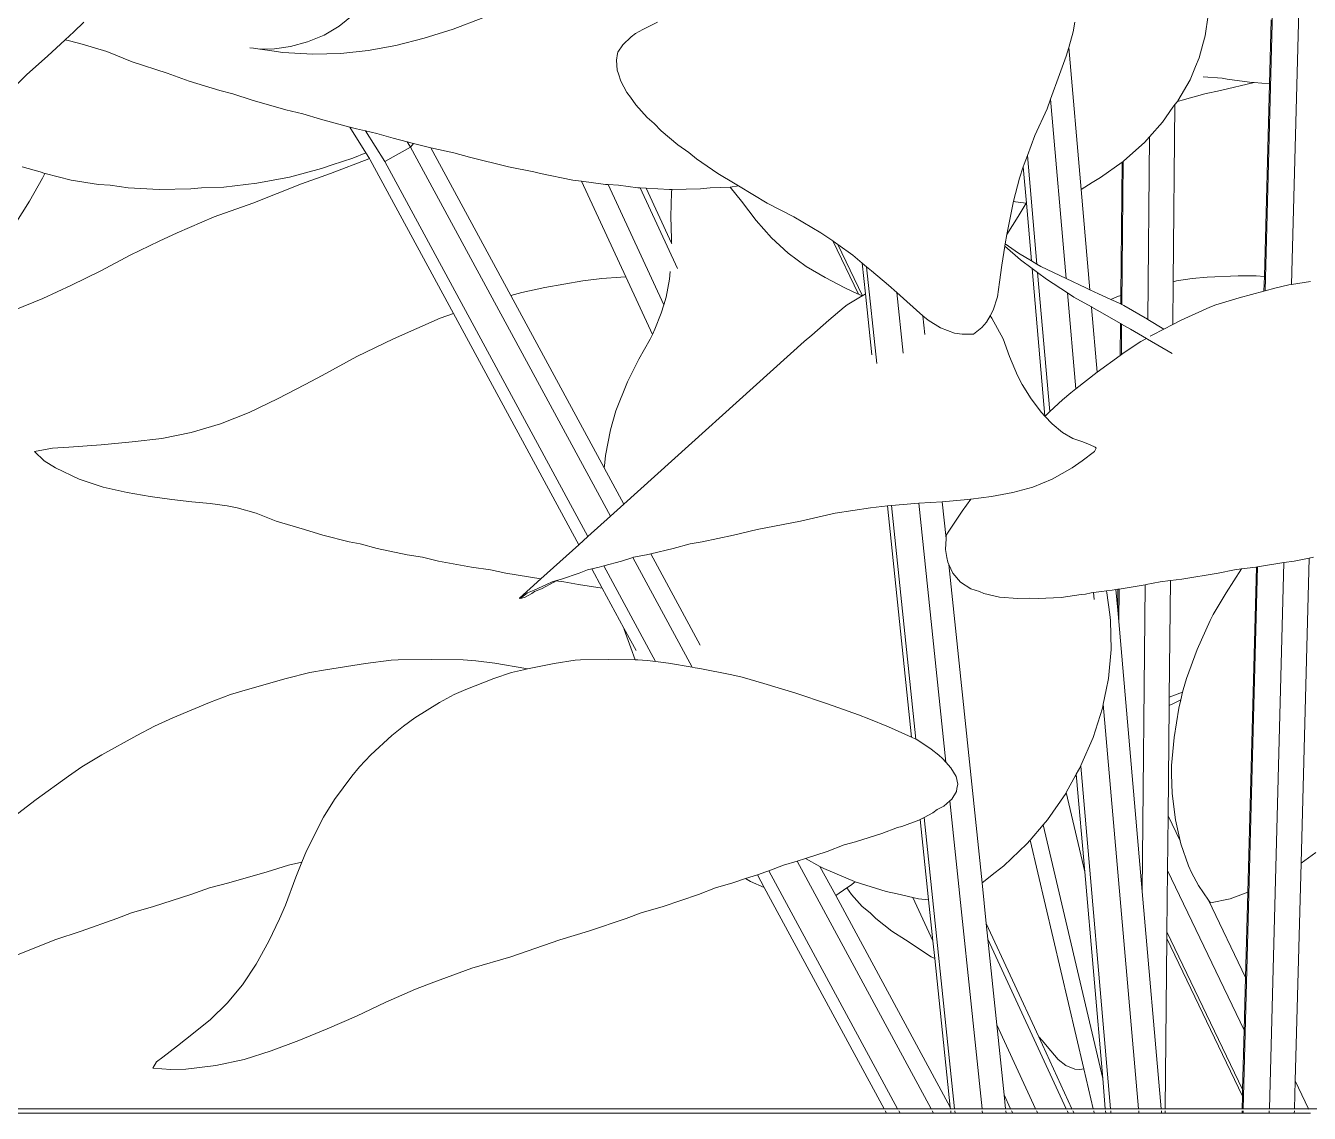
# Model space of a CAD drawing. Header units: metres. Extents: x 12.2 to 77.2, y 18.8 to 35.5.
# Drawn here: x 58.0018 to 58.2413, y 20.7565 to 20.9594 of the extents above; entities that cross this region are included whole.
import ezdxf

# ---------------------------------------------------------------- set-up
doc = ezdxf.new("R2010")
doc.units = ezdxf.units.M
doc.layers.add('0inne_gulv', color=7, linetype='Continuous', lineweight=13)

# ---------------------------------------------------------------- blocks, each defined once
blk = doc.blocks.new('One bedroom house ls')
for p, q in [((4.75816, -3.06942), (4.75993, -3.00323)), ((4.76307, -3.06824), (4.76482, -3.00288)), ((4.58797, -3.01798), (4.58539, -3.02009)), ((4.74752, -3.01801), (4.74701, -3.02189)), ((4.53774, -3.01935), (4.53586, -3.02114)), ((4.58255, -3.02177), (4.58539, -3.02009)), ((4.60122, -3.02232), (4.60666, -3.02061)), ((4.61219, -3.01855), (4.60666, -3.02061)), ((4.64205, -3.02072), (4.6407, -3.02144)), ((4.64205, -3.02072), (4.6448, -3.01936)), ((4.72268, -3.01935), (4.72233, -3.02114)), ((4.75899, -3.03082), (4.75931, -3.01889)), ((4.53094, -3.02566), (4.53422, -3.02265)), ((4.53422, -3.02265), (4.53586, -3.02114)), ((4.53422, -3.02265), (4.53504, -3.02282)), ((4.53504, -3.02282), (4.5374, -3.02342)), ((4.57947, -3.02302), (4.57627, -3.02385)), ((4.57947, -3.02302), (4.58255, -3.02177)), ((4.59592, -3.02366), (4.60122, -3.02232)), ((4.63833, -3.02358), (4.63987, -3.02209)), ((4.63987, -3.02209), (4.6407, -3.02144)), ((4.72151, -3.02403), (4.72233, -3.02114)), ((4.74701, -3.02189), (4.74656, -3.02341)), ((4.5374, -3.02342), (4.54199, -3.02482)), ((4.54199, -3.02482), (4.54673, -3.02674)), ((4.56869, -3.02411), (4.56936, -3.0242)), ((4.57054, -3.02435), (4.56936, -3.0242)), ((4.57054, -3.02435), (4.57328, -3.02429)), ((4.57054, -3.02435), (4.57202, -3.02457)), ((4.57486, -3.02496), (4.57202, -3.02457)), ((4.57627, -3.02385), (4.57328, -3.02429)), ((4.57486, -3.02496), (4.58043, -3.0253)), ((4.5857, -3.02518), (4.58043, -3.0253)), ((4.59076, -3.02462), (4.5857, -3.02518)), ((4.59592, -3.02366), (4.59076, -3.02462)), ((4.6371, -3.02642), (4.63729, -3.02515)), ((4.63729, -3.02515), (4.63737, -3.02491)), ((4.63737, -3.02491), (4.63833, -3.02358)), ((4.72105, -3.02566), (4.72151, -3.02403)), ((4.72382, -3.05052), (4.72151, -3.02403)), ((4.74589, -3.02596), (4.74656, -3.02341)), ((4.52709, -3.02908), (4.53094, -3.02566)), ((4.54673, -3.02674), (4.55328, -3.02885)), ((4.6371, -3.02642), (4.63725, -3.02826)), ((4.71979, -3.02908), (4.72105, -3.02566)), ((4.7452, -3.02763), (4.74418, -3.03006)), ((4.74589, -3.02596), (4.7452, -3.02763)), ((4.52076, -3.03548), (4.52709, -3.02908)), ((4.55328, -3.02885), (4.55737, -3.03033)), ((4.55737, -3.03033), (4.56312, -3.03209)), ((4.63725, -3.02826), (4.63748, -3.02895)), ((4.63793, -3.03031), (4.63748, -3.02895)), ((4.63908, -3.03244), (4.63793, -3.03031)), ((4.71812, -3.03372), (4.71979, -3.02908)), ((4.74418, -3.03006), (4.74189, -3.034)), ((4.75014, -3.02979), (4.74664, -3.02951)), ((4.75109, -3.02997), (4.75014, -3.02979)), ((4.75526, -3.03054), (4.75109, -3.02997)), ((4.56554, -3.03269), (4.56312, -3.03209)), ((4.56914, -3.03389), (4.56554, -3.03269)), ((4.63908, -3.03244), (4.63977, -3.03332)), ((4.74266, -3.03389), (4.7469, -3.03269)), ((4.7469, -3.03269), (4.74985, -3.03209)), ((4.7561, -3.0306), (4.74985, -3.03209)), ((4.75526, -3.03054), (4.7561, -3.0306)), ((4.7561, -3.0306), (4.75899, -3.03082)), ((4.75803, -3.0668), (4.75899, -3.03082)), ((4.56914, -3.03389), (4.57541, -3.03566)), ((4.63977, -3.03332), (4.64074, -3.03473)), ((4.64074, -3.03473), (4.64287, -3.03712)), ((4.71749, -3.03548), (4.71812, -3.03372)), ((4.72104, -3.06714), (4.71812, -3.03372)), ((4.74135, -3.0347), (4.74097, -3.0352)), ((4.74135, -3.0347), (4.74103, -3.06774)), ((4.7418, -3.03411), (4.74135, -3.0347)), ((4.74266, -3.03389), (4.7418, -3.03411)), ((4.74189, -3.034), (4.7418, -3.03411)), ((4.57541, -3.03566), (4.57862, -3.03643)), ((4.57862, -3.03643), (4.5819, -3.03745)), ((4.5819, -3.03745), (4.58734, -3.0389)), ((4.64287, -3.03712), (4.64414, -3.03824)), ((4.71522, -3.04047), (4.71749, -3.03548)), ((4.74097, -3.0352), (4.73905, -3.03796)), ((4.58734, -3.0389), (4.58859, -3.03923)), ((4.59036, -3.0437), (4.58734, -3.0389)), ((4.58859, -3.03923), (4.59029, -3.03961)), ((4.59387, -3.0453), (4.59029, -3.03961)), ((4.59029, -3.03961), (4.59242, -3.04009)), ((4.64414, -3.03824), (4.64548, -3.03961)), ((4.64855, -3.04221), (4.64548, -3.03961)), ((4.73905, -3.03796), (4.73662, -3.04069)), ((4.59546, -3.04099), (4.59242, -3.04009)), ((4.59807, -3.04166), (4.59546, -3.04099)), ((4.5987, -3.04266), (4.59807, -3.04166)), ((4.59922, -3.04195), (4.59807, -3.04166)), ((4.59922, -3.04195), (4.5987, -3.04266)), ((4.6025, -3.04278), (4.59922, -3.04195)), ((4.65062, -3.04365), (4.64855, -3.04221)), ((4.71382, -3.04418), (4.71522, -3.04047)), ((4.73181, -3.04522), (4.73568, -3.04175)), ((4.73662, -3.04069), (4.73568, -3.04175)), ((4.73629, -3.0748), (4.73662, -3.04069)), ((4.58792, -3.0447), (4.58404, -3.04592)), ((4.59036, -3.0437), (4.58792, -3.0447)), ((4.59104, -3.04477), (4.59036, -3.0437)), ((4.5987, -3.04266), (4.59387, -3.0453)), ((4.63598, -3.11148), (4.5987, -3.04266)), ((4.6068, -3.04371), (4.6025, -3.04278)), ((4.61741, -3.07031), (4.6025, -3.04278)), ((4.60967, -3.04452), (4.6068, -3.04371)), ((4.60967, -3.04452), (4.61695, -3.04629)), ((4.65207, -3.04483), (4.65062, -3.04365)), ((4.7132, -3.0458), (4.71382, -3.04418)), ((4.71559, -3.06447), (4.71382, -3.04418)), ((4.52957, -3.04724), (4.52619, -3.04629)), ((4.58207, -3.04662), (4.57609, -3.04822)), ((4.58207, -3.04662), (4.58404, -3.04592)), ((4.59088, -3.04483), (4.58374, -3.04759)), ((4.59088, -3.04483), (4.59104, -3.04477)), ((4.59117, -3.04498), (4.59104, -3.04477)), ((4.60673, -3.0737), (4.59117, -3.04498)), ((4.63177, -3.11527), (4.59387, -3.0453)), ((4.62168, -3.04724), (4.61695, -3.04629)), ((4.65207, -3.04483), (4.65605, -3.04759)), ((4.71236, -3.04842), (4.71303, -3.04634)), ((4.71303, -3.04634), (4.7132, -3.0458)), ((4.71362, -3.0531), (4.71303, -3.04634)), ((4.73148, -3.04545), (4.72748, -3.04833)), ((4.73124, -3.07031), (4.73148, -3.04545)), ((4.73143, -3.07199), (4.73169, -3.0453)), ((4.73169, -3.0453), (4.73148, -3.04545)), ((4.73181, -3.04522), (4.73169, -3.0453)), ((4.52757, -3.0527), (4.53001, -3.04842)), ((4.53046, -3.04756), (4.52957, -3.04724)), ((4.53001, -3.04842), (4.53046, -3.04756)), ((4.5305, -3.04758), (4.53046, -3.04756)), ((4.53533, -3.04879), (4.5305, -3.04758)), ((4.53533, -3.04879), (4.54048, -3.04959)), ((4.56999, -3.04939), (4.56382, -3.05009)), ((4.57832, -3.04948), (4.56923, -3.0531)), ((4.56999, -3.04939), (4.57609, -3.04822)), ((4.58374, -3.04759), (4.57832, -3.04948)), ((4.62293, -3.04758), (4.62168, -3.04724)), ((4.62899, -3.04879), (4.62293, -3.04758)), ((4.62899, -3.04879), (4.63059, -3.049)), ((4.63059, -3.049), (4.63507, -3.04959)), ((4.63885, -3.06684), (4.63059, -3.049)), ((4.65605, -3.04759), (4.65928, -3.04948)), ((4.65928, -3.04948), (4.65992, -3.04987)), ((4.71122, -3.0527), (4.71236, -3.04842)), ((4.72587, -3.04926), (4.72382, -3.05052)), ((4.72748, -3.04833), (4.72587, -3.04926)), ((4.54263, -3.04975), (4.54048, -3.04959)), ((4.546, -3.05021), (4.54263, -3.04975)), ((4.546, -3.05021), (4.55179, -3.05054)), ((4.55771, -3.05042), (4.55179, -3.05054)), ((4.55771, -3.05042), (4.55966, -3.05025)), ((4.56382, -3.05009), (4.55966, -3.05025)), ((4.63555, -3.04962), (4.63507, -3.04959)), ((4.64594, -3.07206), (4.63555, -3.04962)), ((4.63747, -3.04975), (4.63555, -3.04962)), ((4.6411, -3.05021), (4.63747, -3.04975)), ((4.6411, -3.05021), (4.64157, -3.05024)), ((4.64157, -3.05024), (4.64854, -3.06531)), ((4.64157, -3.05024), (4.64265, -3.0503)), ((4.64741, -3.06058), (4.64265, -3.0503)), ((4.64265, -3.0503), (4.64703, -3.05054)), ((4.64748, -3.05053), (4.64703, -3.05054)), ((4.64728, -3.0556), (4.64742, -3.05109)), ((4.64748, -3.05053), (4.64742, -3.05109)), ((4.65279, -3.05042), (4.64748, -3.05053)), ((4.65279, -3.05042), (4.65458, -3.05025)), ((4.65832, -3.05009), (4.65458, -3.05025)), ((4.65836, -3.05008), (4.65832, -3.05009)), ((4.65992, -3.04987), (4.65836, -3.05008)), ((4.66047, -3.05273), (4.65836, -3.05008)), ((4.65992, -3.04987), (4.66523, -3.0531)), ((4.72546, -3.06923), (4.72382, -3.05052)), ((4.52757, -3.0527), (4.52486, -3.05709)), ((4.56923, -3.0531), (4.56205, -3.05564)), ((4.6632, -3.05632), (4.66047, -3.05273)), ((4.66523, -3.0531), (4.67025, -3.05564)), ((4.71121, -3.05274), (4.71033, -3.05709)), ((4.71122, -3.0527), (4.71121, -3.05274)), ((4.71156, -3.05282), (4.71121, -3.05274)), ((4.71355, -3.05309), (4.71156, -3.05282)), ((4.71207, -3.0556), (4.71355, -3.05309)), ((4.71362, -3.0531), (4.71355, -3.05309)), ((4.71456, -3.06386), (4.71362, -3.0531)), ((4.55516, -3.0586), (4.56205, -3.05564)), ((4.64742, -3.05976), (4.64728, -3.0556)), ((4.6632, -3.05632), (4.66607, -3.05957)), ((4.67524, -3.0586), (4.67025, -3.05564)), ((4.70999, -3.05891), (4.71207, -3.0556)), ((4.55181, -3.06015), (4.55516, -3.0586)), ((4.67748, -3.06009), (4.67524, -3.0586)), ((4.70967, -3.06066), (4.70999, -3.05891)), ((4.70999, -3.05891), (4.71033, -3.05709)), ((4.55181, -3.06015), (4.54638, -3.06282)), ((4.64741, -3.06058), (4.64742, -3.05976)), ((4.64745, -3.06066), (4.64741, -3.06058)), ((4.66607, -3.05957), (4.66917, -3.06243)), ((4.68226, -3.07007), (4.67748, -3.06009)), ((4.67757, -3.06015), (4.67748, -3.06009)), ((4.67757, -3.06015), (4.67842, -3.06078)), ((4.68302, -3.07036), (4.67842, -3.06078)), ((4.67842, -3.06078), (4.68121, -3.06282)), ((4.70902, -3.06467), (4.70959, -3.06109)), ((4.70959, -3.06109), (4.70967, -3.06066)), ((4.71254, -3.06365), (4.70959, -3.06109)), ((4.70967, -3.06066), (4.71214, -3.06243)), ((4.54091, -3.06573), (4.54638, -3.06282)), ((4.66917, -3.06243), (4.67251, -3.0649)), ((4.68298, -3.06429), (4.68121, -3.06282)), ((4.71214, -3.06243), (4.71456, -3.06386)), ((4.71254, -3.06365), (4.71468, -3.06526)), ((4.71456, -3.06386), (4.71559, -3.06447)), ((4.53545, -3.0684), (4.54091, -3.06573)), ((4.64717, -3.06584), (4.64704, -3.06726)), ((4.67251, -3.0649), (4.67605, -3.06695)), ((4.68358, -3.07003), (4.68298, -3.06429)), ((4.68381, -3.06498), (4.68298, -3.06429)), ((4.68569, -3.08297), (4.68381, -3.06498)), ((4.68471, -3.06573), (4.68381, -3.06498)), ((4.68788, -3.0684), (4.68471, -3.06573)), ((4.70902, -3.06467), (4.7086, -3.06783)), ((4.71708, -3.09285), (4.71468, -3.06526)), ((4.71468, -3.06526), (4.71572, -3.06604)), ((4.71559, -3.06447), (4.71631, -3.0649)), ((4.71799, -3.09198), (4.71572, -3.06604)), ((4.71572, -3.06604), (4.71735, -3.06726)), ((4.71631, -3.0649), (4.72104, -3.06714)), ((4.53004, -3.07085), (4.53545, -3.0684)), ((4.62376, -3.06884), (4.63087, -3.06761)), ((4.63087, -3.06761), (4.63436, -3.06712)), ((4.63436, -3.06712), (4.63796, -3.06687)), ((4.63796, -3.06687), (4.63885, -3.06684)), ((4.64382, -3.07757), (4.63885, -3.06684)), ((4.64704, -3.06726), (4.64639, -3.0706)), ((4.67973, -3.06888), (4.67605, -3.06695)), ((4.68946, -3.06978), (4.68788, -3.0684)), ((4.7086, -3.06783), (4.70821, -3.07058)), ((4.71735, -3.06726), (4.72127, -3.06982)), ((4.7247, -3.06888), (4.72104, -3.06714)), ((4.74103, -3.06774), (4.74096, -3.07573)), ((4.74103, -3.06774), (4.74163, -3.06761)), ((4.74163, -3.06761), (4.74453, -3.06712)), ((4.74453, -3.06712), (4.74735, -3.06687)), ((4.74735, -3.06687), (4.75316, -3.06664)), ((4.75316, -3.06664), (4.75652, -3.06666)), ((4.75803, -3.0668), (4.75652, -3.06666)), ((4.75796, -3.06948), (4.75803, -3.0668)), ((4.75997, -3.06893), (4.7626, -3.06832)), ((4.7626, -3.06832), (4.76307, -3.06824)), ((4.76307, -3.06824), (4.76667, -3.06768)), ((4.5247, -3.07305), (4.53004, -3.07085)), ((4.61947, -3.06974), (4.61741, -3.07031)), ((4.63483, -3.10247), (4.61741, -3.07031)), ((4.62376, -3.06884), (4.61947, -3.06974)), ((4.64594, -3.07206), (4.64639, -3.0706)), ((4.67973, -3.06888), (4.6821, -3.07)), ((4.68016, -3.07208), (4.68236, -3.07074)), ((4.6821, -3.07), (4.68226, -3.07007)), ((4.68226, -3.07007), (4.68299, -3.07038)), ((4.68299, -3.07038), (4.68236, -3.07074)), ((4.68302, -3.07036), (4.68299, -3.07038)), ((4.68358, -3.07003), (4.68302, -3.07036)), ((4.68477, -3.08139), (4.68358, -3.07003)), ((4.69064, -3.08109), (4.68946, -3.06978)), ((4.69068, -3.07085), (4.68946, -3.06978)), ((4.69311, -3.07305), (4.69068, -3.07085)), ((4.70821, -3.07058), (4.70743, -3.07307)), ((4.72283, -3.08772), (4.72127, -3.06982)), ((4.72127, -3.06982), (4.72246, -3.0706)), ((4.72574, -3.07245), (4.72246, -3.0706)), ((4.7247, -3.06888), (4.72546, -3.06923)), ((4.72546, -3.06923), (4.7271, -3.07)), ((4.7271, -3.07), (4.72938, -3.07104)), ((4.72938, -3.07104), (4.73062, -3.07052)), ((4.72938, -3.07104), (4.73123, -3.07189)), ((4.73124, -3.07031), (4.73062, -3.07052)), ((4.73123, -3.07189), (4.73124, -3.07031)), ((4.74897, -3.07208), (4.7533, -3.07074)), ((4.75796, -3.06948), (4.7533, -3.07074)), ((4.75816, -3.06942), (4.75796, -3.06948)), ((4.75997, -3.06893), (4.75816, -3.06942)), ((4.64545, -3.07363), (4.64594, -3.07206)), ((4.67678, -3.07494), (4.67964, -3.07251)), ((4.67964, -3.07251), (4.68016, -3.07208)), ((4.69311, -3.07305), (4.69429, -3.07408)), ((4.70684, -3.0741), (4.70743, -3.07307)), ((4.72575, -3.07256), (4.72574, -3.07245)), ((4.72586, -3.07251), (4.72574, -3.07245)), ((4.72575, -3.07256), (4.72586, -3.07251)), ((4.7268, -3.08462), (4.72575, -3.07256)), ((4.72784, -3.07363), (4.72586, -3.07251)), ((4.73123, -3.07189), (4.73143, -3.07199)), ((4.73143, -3.07199), (4.7318, -3.07215)), ((4.73621, -3.07476), (4.7318, -3.07215)), ((4.74249, -3.07494), (4.74786, -3.07251)), ((4.74786, -3.07251), (4.74897, -3.07208)), ((4.59549, -3.07841), (4.60423, -3.07456)), ((4.60423, -3.07456), (4.60673, -3.0737)), ((4.63007, -3.1168), (4.60673, -3.0737)), ((4.64545, -3.07363), (4.64427, -3.07662)), ((4.67678, -3.07494), (4.67358, -3.07769)), ((4.69466, -3.07761), (4.69429, -3.07408)), ((4.69429, -3.07408), (4.69528, -3.07494)), ((4.69528, -3.07494), (4.69762, -3.07637)), ((4.70615, -3.07532), (4.70528, -3.0763)), ((4.70615, -3.07532), (4.70684, -3.0741)), ((4.70715, -3.07456), (4.70684, -3.0741)), ((4.70926, -3.07841), (4.70715, -3.07456)), ((4.72784, -3.07363), (4.73119, -3.07555)), ((4.73113, -3.0815), (4.73119, -3.07555)), ((4.73119, -3.07555), (4.73139, -3.07567)), ((4.73134, -3.08135), (4.73139, -3.07567)), ((4.73139, -3.07567), (4.73305, -3.07662)), ((4.73629, -3.0748), (4.73621, -3.07476)), ((4.73927, -3.07659), (4.73629, -3.0748)), ((4.74096, -3.07573), (4.73927, -3.07659)), ((4.74249, -3.07494), (4.74096, -3.07573)), ((4.64382, -3.07757), (4.6434, -3.07845)), ((4.64427, -3.07662), (4.64382, -3.07757)), ((4.67217, -3.0789), (4.67358, -3.07769)), ((4.70023, -3.07732), (4.69762, -3.07637)), ((4.70023, -3.07732), (4.70163, -3.07753)), ((4.70372, -3.0775), (4.70163, -3.07753)), ((4.70372, -3.0775), (4.70528, -3.0763)), ((4.73305, -3.07662), (4.73601, -3.07833)), ((4.73669, -3.07793), (4.73712, -3.07769)), ((4.73927, -3.07659), (4.73712, -3.07769)), ((4.58868, -3.08167), (4.59549, -3.07841)), ((4.67217, -3.0789), (4.63849, -3.10922)), ((4.6434, -3.07845), (4.64132, -3.08216)), ((4.71046, -3.08167), (4.70926, -3.07841)), ((4.73189, -3.08095), (4.735, -3.0789)), ((4.735, -3.0789), (4.73601, -3.07833)), ((4.73601, -3.07833), (4.73621, -3.07845)), ((4.73621, -3.07845), (4.74082, -3.08113)), ((4.58221, -3.08525), (4.58868, -3.08167)), ((4.64132, -3.08216), (4.63916, -3.08639)), ((4.71196, -3.08525), (4.71046, -3.08167)), ((4.73113, -3.0815), (4.7268, -3.08462)), ((4.73134, -3.08135), (4.73113, -3.0815)), ((4.73189, -3.08095), (4.73134, -3.08135)), ((4.57904, -3.08693), (4.58221, -3.08525)), ((4.71284, -3.08693), (4.71196, -3.08525)), ((4.72283, -3.08772), (4.7268, -3.08462)), ((4.57385, -3.08957), (4.57904, -3.08693)), ((4.63916, -3.08639), (4.63703, -3.09184)), ((4.7145, -3.08957), (4.71284, -3.08693)), ((4.72189, -3.08845), (4.72283, -3.08772)), ((4.57385, -3.08957), (4.56858, -3.09216)), ((4.7145, -3.08957), (4.71645, -3.09216)), ((4.71799, -3.09198), (4.72036, -3.08975)), ((4.72189, -3.08845), (4.72036, -3.08975)), ((4.5632, -3.09426), (4.56858, -3.09216)), ((4.63703, -3.09184), (4.63601, -3.0954)), ((4.71708, -3.09285), (4.71645, -3.09216)), ((4.71725, -3.09268), (4.71799, -3.09198)), ((4.55777, -3.09586), (4.5632, -3.09426)), ((4.71708, -3.09285), (4.71725, -3.09268)), ((4.7184, -3.09426), (4.71708, -3.09285)), ((4.72036, -3.09586), (4.7184, -3.09426)), ((4.55229, -3.09697), (4.54674, -3.09764)), ((4.55777, -3.09586), (4.55229, -3.09697)), ((4.63601, -3.0954), (4.63507, -3.10019)), ((4.72036, -3.09586), (4.72231, -3.09697)), ((4.72231, -3.09697), (4.72415, -3.09764)), ((4.5285, -3.09942), (4.53185, -3.09879)), ((4.5285, -3.09942), (4.53033, -3.10116)), ((4.53491, -3.09861), (4.53185, -3.09879)), ((4.53491, -3.09861), (4.54098, -3.09817)), ((4.54674, -3.09764), (4.54098, -3.09817)), ((4.72632, -3.09942), (4.724, -3.10116)), ((4.72415, -3.09764), (4.72555, -3.09817)), ((4.72646, -3.09861), (4.72555, -3.09817)), ((4.72632, -3.09942), (4.72664, -3.09879)), ((4.72646, -3.09861), (4.72664, -3.09879)), ((4.53244, -3.10246), (4.53033, -3.10116)), ((4.63483, -3.10247), (4.63487, -3.1021)), ((4.63487, -3.1021), (4.63507, -3.10019)), ((4.72218, -3.10246), (4.724, -3.10116)), ((4.53244, -3.10246), (4.53687, -3.10456)), ((4.54133, -3.10606), (4.53687, -3.10456)), ((4.63849, -3.10922), (4.63483, -3.10247)), ((4.7148, -3.10606), (4.71846, -3.10456)), ((4.72218, -3.10246), (4.71846, -3.10456)), ((4.54581, -3.10705), (4.54133, -3.10606)), ((4.71112, -3.10705), (4.7148, -3.10606)), ((4.54581, -3.10705), (4.55009, -3.1078)), ((4.55009, -3.1078), (4.55412, -3.10839)), ((4.55412, -3.10839), (4.55786, -3.10883)), ((4.55786, -3.10883), (4.56129, -3.10911)), ((4.56449, -3.10957), (4.56129, -3.10911)), ((4.63849, -3.10922), (4.63598, -3.11148)), ((4.68846, -3.1095), (4.6928, -3.10911)), ((4.69356, -3.10907), (4.6928, -3.10911)), ((4.69792, -3.10883), (4.69356, -3.10907)), ((4.6986, -3.15737), (4.69356, -3.10907)), ((4.70271, -3.10839), (4.69792, -3.10883)), ((4.69863, -3.11563), (4.69792, -3.10883)), ((4.70163, -3.11057), (4.70327, -3.10831)), ((4.70327, -3.10831), (4.70271, -3.10839)), ((4.70711, -3.1078), (4.70327, -3.10831)), ((4.71112, -3.10705), (4.70711, -3.1078)), ((4.56449, -3.10957), (4.56633, -3.10995)), ((4.56633, -3.10995), (4.56987, -3.11094)), ((4.57362, -3.11243), (4.56987, -3.11094)), ((4.63598, -3.11148), (4.63177, -3.11527)), ((4.67148, -3.11243), (4.67795, -3.11094)), ((4.68452, -3.10995), (4.67795, -3.11094)), ((4.68771, -3.10957), (4.68452, -3.10995)), ((4.68771, -3.10957), (4.68846, -3.1095)), ((4.69221, -3.15272), (4.68771, -3.10957)), ((4.69301, -3.15305), (4.68846, -3.1095)), ((4.69866, -3.11504), (4.70163, -3.11057)), ((4.57892, -3.11394), (4.57362, -3.11243)), ((4.58235, -3.11504), (4.57892, -3.11394)), ((4.65893, -3.11504), (4.6634, -3.11394)), ((4.6634, -3.11394), (4.67148, -3.11243)), ((4.58724, -3.11625), (4.58235, -3.11504)), ((4.58724, -3.11625), (4.58932, -3.11663)), ((4.63177, -3.11527), (4.63007, -3.1168)), ((4.65312, -3.11625), (4.65088, -3.11663)), ((4.65312, -3.11625), (4.65893, -3.11504)), ((4.69863, -3.11563), (4.69854, -3.11772)), ((4.69866, -3.11504), (4.69863, -3.11563)), ((4.58932, -3.11663), (4.59249, -3.11749)), ((4.59249, -3.11749), (4.59804, -3.11867)), ((4.60092, -3.11913), (4.59804, -3.11867)), ((4.63007, -3.1168), (4.623, -3.12317)), ((4.64032, -3.11913), (4.6427, -3.11867)), ((4.64351, -3.11848), (4.6427, -3.11867)), ((4.64773, -3.11749), (4.64351, -3.11848)), ((4.65275, -3.13555), (4.64351, -3.11848)), ((4.65088, -3.11663), (4.64773, -3.11749)), ((4.69878, -3.11921), (4.69854, -3.11772)), ((4.60391, -3.11984), (4.60092, -3.11913)), ((4.61007, -3.12098), (4.60391, -3.11984)), ((4.61361, -3.12148), (4.61007, -3.12098)), ((4.63172, -3.12148), (4.63251, -3.1213)), ((4.63251, -3.1213), (4.6339, -3.12098)), ((4.63446, -3.12489), (4.63251, -3.1213)), ((4.6339, -3.12098), (4.63474, -3.12075)), ((4.63474, -3.12075), (4.63808, -3.11984)), ((4.64439, -3.13858), (4.63474, -3.12075)), ((4.63808, -3.11984), (4.64015, -3.11918)), ((4.64015, -3.11918), (4.64032, -3.11913)), ((4.65124, -3.13966), (4.64015, -3.11918)), ((4.69893, -3.12005), (4.69878, -3.11921)), ((4.69914, -3.12052), (4.69893, -3.12005)), ((4.69987, -3.12211), (4.69914, -3.12052)), ((4.70534, -3.17985), (4.69914, -3.12052)), ((4.7509, -3.12576), (4.75379, -3.12131)), ((4.75246, -3.12148), (4.75379, -3.12131)), ((4.75379, -3.12131), (4.75642, -3.12098)), ((4.75408, -3.222), (4.75678, -3.12093)), ((4.75496, -3.18164), (4.75658, -3.12096)), ((4.75642, -3.12098), (4.75658, -3.12096)), ((4.75658, -3.12096), (4.75678, -3.12093)), ((4.75678, -3.12093), (4.76169, -3.12014)), ((4.75896, -3.222), (4.76169, -3.12014)), ((4.76169, -3.12014), (4.76358, -3.11984)), ((4.76358, -3.11984), (4.76639, -3.11929)), ((4.76487, -3.17623), (4.76639, -3.11929)), ((4.76639, -3.11929), (4.76722, -3.11913)), ((4.61649, -3.12209), (4.61361, -3.12148)), ((4.61649, -3.12209), (4.623, -3.12317)), ((4.623, -3.12317), (4.61903, -3.12674)), ((4.62314, -3.125), (4.62544, -3.12377)), ((4.62406, -3.12424), (4.6251, -3.1237)), ((4.62583, -3.12352), (4.6251, -3.1237)), ((4.62583, -3.12352), (4.62544, -3.12377)), ((4.62592, -3.12347), (4.62583, -3.12352)), ((4.62583, -3.12352), (4.62728, -3.1237)), ((4.62688, -3.1232), (4.62592, -3.12347)), ((4.63015, -3.12209), (4.62688, -3.1232)), ((4.63006, -3.12424), (4.62728, -3.1237)), ((4.63015, -3.12209), (4.63172, -3.12148)), ((4.69987, -3.12211), (4.70132, -3.12377)), ((4.70324, -3.125), (4.70132, -3.12377)), ((4.736, -3.12424), (4.73859, -3.1237)), ((4.74049, -3.12346), (4.73859, -3.1237)), ((4.74049, -3.12346), (4.74028, -3.14526)), ((4.7426, -3.1232), (4.74049, -3.12346)), ((4.74941, -3.12209), (4.7426, -3.1232)), ((4.74941, -3.12209), (4.75246, -3.12148)), ((4.62023, -3.126), (4.61938, -3.12662)), ((4.62006, -3.12658), (4.62131, -3.12589)), ((4.6205, -3.12579), (4.62023, -3.126)), ((4.62175, -3.1253), (4.6205, -3.12579)), ((4.62131, -3.12589), (4.62185, -3.12553)), ((4.62175, -3.1253), (4.62406, -3.12424)), ((4.62185, -3.12553), (4.62314, -3.125)), ((4.63446, -3.12489), (4.63006, -3.12424)), ((4.63851, -3.13238), (4.63446, -3.12489)), ((4.70484, -3.12553), (4.70324, -3.125)), ((4.70566, -3.12589), (4.70484, -3.12553)), ((4.70862, -3.12658), (4.70566, -3.12589)), ((4.72384, -3.12611), (4.72009, -3.12662)), ((4.72467, -3.126), (4.72384, -3.12611)), ((4.72568, -3.12579), (4.72467, -3.126)), ((4.72615, -3.12573), (4.72568, -3.12579)), ((4.72766, -3.12554), (4.72615, -3.12573)), ((4.72626, -3.12701), (4.72615, -3.12573)), ((4.72855, -3.12543), (4.72766, -3.12554)), ((4.72965, -3.1253), (4.72855, -3.12543)), ((4.72862, -3.12576), (4.72855, -3.12543)), ((4.72862, -3.12576), (4.72918, -3.12979)), ((4.72965, -3.1253), (4.73034, -3.12518)), ((4.73034, -3.12518), (4.73071, -3.12512)), ((4.73067, -3.12902), (4.73034, -3.12518)), ((4.73067, -3.12902), (4.73071, -3.12512)), ((4.73071, -3.12512), (4.73092, -3.12509)), ((4.73086, -3.13113), (4.73092, -3.12509)), ((4.73092, -3.12509), (4.73581, -3.12427)), ((4.73525, -3.18151), (4.73581, -3.12427)), ((4.73581, -3.12427), (4.736, -3.12424)), ((4.7509, -3.12576), (4.74848, -3.12979)), ((4.619, -3.12682), (4.61903, -3.12674)), ((4.6191, -3.12677), (4.619, -3.12682)), ((4.61938, -3.12662), (4.6191, -3.12677)), ((4.61925, -3.12684), (4.6191, -3.12677)), ((4.61925, -3.12684), (4.62006, -3.12658)), ((4.712, -3.12684), (4.70862, -3.12658)), ((4.712, -3.12684), (4.71426, -3.12674)), ((4.71582, -3.12682), (4.71426, -3.12674)), ((4.72009, -3.12662), (4.71582, -3.12682)), ((4.72918, -3.12979), (4.72933, -3.13092)), ((4.72933, -3.13092), (4.72944, -3.13636)), ((4.73086, -3.13113), (4.73067, -3.12902)), ((4.7479, -3.13092), (4.7455, -3.13636)), ((4.74848, -3.12979), (4.7479, -3.13092)), ((4.63858, -3.13261), (4.63851, -3.13238)), ((4.64077, -3.13655), (4.63851, -3.13238)), ((4.63982, -3.13602), (4.63858, -3.13261)), ((4.73525, -3.18151), (4.73086, -3.13113)), ((4.64061, -3.13829), (4.63982, -3.13602)), ((4.72944, -3.13636), (4.72892, -3.14177)), ((4.7455, -3.13636), (4.7435, -3.14177)), ((4.58284, -3.14012), (4.57987, -3.14065)), ((4.5903, -3.13897), (4.58284, -3.14012)), ((4.5903, -3.13897), (4.59509, -3.13835)), ((4.59509, -3.13835), (4.59638, -3.13828)), ((4.59638, -3.13828), (4.60251, -3.13818)), ((4.60251, -3.13818), (4.60853, -3.1383)), ((4.60853, -3.1383), (4.61086, -3.13844)), ((4.61445, -3.13891), (4.61086, -3.13844)), ((4.61445, -3.13891), (4.62018, -3.1399)), ((4.61975, -3.14012), (4.61756, -3.14065)), ((4.62052, -3.13997), (4.61975, -3.14012)), ((4.62018, -3.1399), (4.62052, -3.13997)), ((4.62552, -3.13897), (4.62052, -3.13997)), ((4.62552, -3.13897), (4.6294, -3.13835)), ((4.6294, -3.13835), (4.63042, -3.13828)), ((4.63042, -3.13828), (4.63563, -3.13818)), ((4.63563, -3.13818), (4.64061, -3.13829)), ((4.64061, -3.13829), (4.64112, -3.1383)), ((4.64112, -3.1383), (4.64285, -3.13841)), ((4.64285, -3.13841), (4.64339, -3.13844)), ((4.64439, -3.13858), (4.64339, -3.13844)), ((4.64682, -3.13891), (4.64439, -3.13858)), ((4.64682, -3.13891), (4.65124, -3.13966)), ((4.65124, -3.13966), (4.6518, -3.13975)), ((4.6518, -3.13975), (4.65268, -3.1399)), ((4.65268, -3.1399), (4.65864, -3.14107)), ((4.56827, -3.14379), (4.5755, -3.14177)), ((4.5755, -3.14177), (4.57987, -3.14065)), ((4.60903, -3.14379), (4.61425, -3.14177)), ((4.61425, -3.14177), (4.61756, -3.14065)), ((4.65864, -3.14107), (4.66058, -3.14151)), ((4.66058, -3.14151), (4.66464, -3.14267)), ((4.66464, -3.14267), (4.67061, -3.14452)), ((4.72892, -3.14177), (4.72848, -3.14389)), ((4.7435, -3.14177), (4.74287, -3.14389)), ((4.5651, -3.14475), (4.5612, -3.14626)), ((4.56827, -3.14379), (4.5651, -3.14475)), ((4.60686, -3.14475), (4.60411, -3.14626)), ((4.60903, -3.14379), (4.60686, -3.14475)), ((4.67651, -3.14649), (4.67061, -3.14452)), ((4.72796, -3.14652), (4.72848, -3.14389)), ((4.74028, -3.14526), (4.74027, -3.14679)), ((4.74028, -3.14526), (4.74278, -3.14429)), ((4.74244, -3.14575), (4.74278, -3.14429)), ((4.74278, -3.14429), (4.74287, -3.14389)), ((4.5612, -3.14626), (4.5543, -3.14912)), ((4.60411, -3.14626), (4.59951, -3.14912)), ((4.67651, -3.14649), (4.68229, -3.14854)), ((4.72781, -3.14728), (4.7261, -3.15275)), ((4.72781, -3.14728), (4.72796, -3.14652)), ((4.73454, -3.222), (4.72796, -3.14652)), ((4.74027, -3.14679), (4.74007, -3.16734)), ((4.74092, -3.14649), (4.74027, -3.14679)), ((4.74092, -3.14649), (4.74244, -3.14575)), ((4.74208, -3.14728), (4.74118, -3.15275)), ((4.74208, -3.14728), (4.74244, -3.14575)), ((4.5543, -3.14912), (4.55088, -3.15062)), ((4.59951, -3.14912), (4.59736, -3.15062)), ((4.68229, -3.14854), (4.68419, -3.14926)), ((4.68419, -3.14926), (4.68786, -3.1508)), ((4.54111, -3.15602), (4.5476, -3.15237)), ((4.55088, -3.15062), (4.5476, -3.15237)), ((4.5913, -3.15602), (4.59523, -3.15237)), ((4.59736, -3.15062), (4.59523, -3.15237)), ((4.69221, -3.15272), (4.68786, -3.1508)), ((4.69301, -3.15305), (4.69221, -3.15272)), ((4.69318, -3.15314), (4.69301, -3.15305)), ((4.69318, -3.15314), (4.69586, -3.15495)), ((4.7261, -3.15275), (4.72381, -3.15801)), ((4.74118, -3.15275), (4.74071, -3.15801)), ((4.53732, -3.15826), (4.54111, -3.15602)), ((4.58917, -3.15826), (4.5913, -3.15602)), ((4.69586, -3.15495), (4.69727, -3.15604)), ((4.69799, -3.15668), (4.69727, -3.15604)), ((4.69799, -3.15668), (4.6986, -3.15737)), ((4.53484, -3.15998), (4.53732, -3.15826)), ((4.58773, -3.15998), (4.58917, -3.15826)), ((4.6986, -3.15737), (4.69954, -3.15842)), ((4.70049, -3.16001), (4.69954, -3.15842)), ((4.72283, -3.15972), (4.72104, -3.16304)), ((4.72289, -3.15962), (4.72283, -3.15972)), ((4.72283, -3.15972), (4.72297, -3.16029)), ((4.72289, -3.15962), (4.72375, -3.1581)), ((4.72297, -3.16029), (4.72289, -3.15962)), ((4.72381, -3.15801), (4.72375, -3.1581)), ((4.72933, -3.222), (4.72375, -3.1581)), ((4.74071, -3.15801), (4.7407, -3.15962)), ((4.7407, -3.15962), (4.74083, -3.16318)), ((4.53484, -3.15998), (4.52885, -3.16434)), ((4.58773, -3.15998), (4.58453, -3.16434)), ((4.70049, -3.16001), (4.70084, -3.16144)), ((4.70084, -3.16144), (4.70067, -3.16229)), ((4.7245, -3.17781), (4.72297, -3.16029)), ((4.52885, -3.16434), (4.52451, -3.16765)), ((4.58453, -3.16434), (4.58243, -3.16765)), ((4.69936, -3.16458), (4.69971, -3.16427)), ((4.70059, -3.16281), (4.69971, -3.16427)), ((4.70059, -3.16281), (4.70067, -3.16229)), ((4.72096, -3.16318), (4.71759, -3.16809)), ((4.72104, -3.16304), (4.72096, -3.16318)), ((4.7245, -3.17781), (4.72104, -3.16304)), ((4.74083, -3.16318), (4.74144, -3.16809)), ((4.69453, -3.16767), (4.69617, -3.16683)), ((4.69699, -3.16622), (4.69617, -3.16683)), ((4.69823, -3.16556), (4.69699, -3.16622)), ((4.69823, -3.16556), (4.69936, -3.16458)), ((4.70535, -3.222), (4.69936, -3.16458)), ((4.58243, -3.16765), (4.57928, -3.17389)), ((4.69352, -3.16818), (4.69035, -3.16934)), ((4.69352, -3.16818), (4.69381, -3.16804)), ((4.69381, -3.16804), (4.69453, -3.16767)), ((4.69538, -3.18306), (4.69381, -3.16804)), ((4.70021, -3.222), (4.69453, -3.16767)), ((4.71434, -3.17188), (4.71677, -3.16904)), ((4.71677, -3.16904), (4.71759, -3.16809)), ((4.72786, -3.21635), (4.71677, -3.16904)), ((4.74007, -3.16734), (4.73997, -3.17754)), ((4.74007, -3.16734), (4.74232, -3.17204)), ((4.74232, -3.17204), (4.74144, -3.16809)), ((4.68172, -3.17224), (4.68665, -3.17066)), ((4.68958, -3.16954), (4.68665, -3.17066)), ((4.69035, -3.16934), (4.68958, -3.16954)), ((4.57928, -3.17389), (4.57843, -3.17601)), ((4.67645, -3.174), (4.67239, -3.17534)), ((4.67962, -3.17281), (4.67645, -3.174)), ((4.68172, -3.17224), (4.67962, -3.17281)), ((4.71372, -3.1726), (4.7094, -3.17668)), ((4.71372, -3.1726), (4.71434, -3.17188)), ((4.72435, -3.21457), (4.71434, -3.17188)), ((4.74245, -3.1726), (4.74232, -3.17204)), ((4.74245, -3.1726), (4.74385, -3.17668)), ((4.57843, -3.17601), (4.57594, -3.17658)), ((4.57843, -3.17601), (4.57731, -3.17879)), ((4.67084, -3.17585), (4.66827, -3.17658)), ((4.67087, -3.17584), (4.67084, -3.17585)), ((4.69584, -3.222), (4.67084, -3.17585)), ((4.67239, -3.17534), (4.67087, -3.17584)), ((4.6751, -3.17681), (4.67239, -3.17534)), ((4.76378, -3.21683), (4.76487, -3.17623)), ((4.76487, -3.17623), (4.76762, -3.17423)), ((4.56477, -3.17988), (4.57194, -3.17782)), ((4.57194, -3.17782), (4.57594, -3.17658)), ((4.57536, -3.18402), (4.57731, -3.17879)), ((4.66122, -3.17908), (4.66341, -3.17835)), ((4.66341, -3.17835), (4.665, -3.17782)), ((4.6647, -3.18072), (4.66341, -3.17835)), ((4.665, -3.17782), (4.66554, -3.17761)), ((4.66554, -3.17761), (4.66827, -3.17658)), ((4.68958, -3.222), (4.66554, -3.17761)), ((4.67582, -3.1772), (4.6751, -3.17681)), ((4.67803, -3.18223), (4.6751, -3.17681)), ((4.67582, -3.1772), (4.68154, -3.17963)), ((4.70779, -3.17791), (4.70534, -3.17985)), ((4.7094, -3.17668), (4.70779, -3.17791)), ((4.72786, -3.21635), (4.7245, -3.17781)), ((4.73997, -3.17754), (4.73986, -3.18898)), ((4.75427, -3.20738), (4.73997, -3.17754)), ((4.74385, -3.17668), (4.74445, -3.17791)), ((4.74445, -3.17791), (4.74572, -3.18038)), ((4.55769, -3.18203), (4.56116, -3.18082)), ((4.56116, -3.18082), (4.56477, -3.17988)), ((4.65245, -3.18203), (4.65563, -3.18082)), ((4.65563, -3.18082), (4.65885, -3.17988)), ((4.65885, -3.17988), (4.66122, -3.17908)), ((4.66122, -3.17908), (4.66213, -3.17963)), ((4.6647, -3.18072), (4.66213, -3.17963)), ((4.68705, -3.222), (4.6647, -3.18072)), ((4.67803, -3.18223), (4.68014, -3.18082)), ((4.68014, -3.18082), (4.68078, -3.18038)), ((4.68096, -3.18203), (4.68014, -3.18082)), ((4.68166, -3.17967), (4.68078, -3.18038)), ((4.68166, -3.17967), (4.68154, -3.17963)), ((4.68744, -3.18148), (4.68166, -3.17967)), ((4.70613, -3.18743), (4.70534, -3.17985)), ((4.74762, -3.18309), (4.74572, -3.18038)), ((4.55073, -3.18427), (4.55769, -3.18203)), ((4.64581, -3.18427), (4.65245, -3.18203)), ((4.69942, -3.22171), (4.67803, -3.18223)), ((4.683, -3.18427), (4.68096, -3.18203)), ((4.68744, -3.18148), (4.6895, -3.1819)), ((4.69242, -3.18258), (4.6895, -3.1819)), ((4.69618, -3.19069), (4.69242, -3.18258)), ((4.69348, -3.18283), (4.69242, -3.18258)), ((4.69538, -3.18306), (4.69348, -3.18283)), ((4.69618, -3.19069), (4.69538, -3.18306)), ((4.73878, -3.222), (4.73525, -3.18151)), ((4.74762, -3.18309), (4.75453, -3.19753)), ((4.74796, -3.18358), (4.74762, -3.18309)), ((4.74796, -3.18358), (4.75164, -3.18283)), ((4.75164, -3.18283), (4.75413, -3.1819)), ((4.75496, -3.18164), (4.75413, -3.1819)), ((4.75453, -3.19753), (4.75496, -3.18164)), ((4.54659, -3.18549), (4.54388, -3.18653)), ((4.55073, -3.18427), (4.54659, -3.18549)), ((4.57425, -3.18659), (4.57536, -3.18402)), ((4.64171, -3.18549), (4.63896, -3.18653)), ((4.64581, -3.18427), (4.64171, -3.18549)), ((4.683, -3.18427), (4.68445, -3.18549)), ((4.68445, -3.18549), (4.68551, -3.18653)), ((4.53721, -3.1889), (4.54388, -3.18653)), ((4.57425, -3.18659), (4.57222, -3.19077)), ((4.63193, -3.1889), (4.63896, -3.18653)), ((4.68852, -3.1889), (4.68551, -3.18653)), ((4.71594, -3.20862), (4.70613, -3.18743)), ((4.70644, -3.19037), (4.70613, -3.18743)), ((4.52439, -3.19364), (4.5323, -3.19051)), ((4.5323, -3.19051), (4.53721, -3.1889)), ((4.56989, -3.19503), (4.57222, -3.19077)), ((4.61739, -3.19364), (4.62655, -3.19051)), ((4.62655, -3.19051), (4.63193, -3.1889)), ((4.69104, -3.19051), (4.68852, -3.1889)), ((4.69587, -3.19364), (4.69104, -3.19051)), ((4.69652, -3.19397), (4.69618, -3.19069)), ((4.70644, -3.19037), (4.72107, -3.222)), ((4.7081, -3.20636), (4.70644, -3.19037)), ((4.73985, -3.19023), (4.73954, -3.222)), ((4.73986, -3.18898), (4.73985, -3.19023)), ((4.75394, -3.21965), (4.73985, -3.19023)), ((4.75397, -3.21844), (4.73986, -3.18898)), ((4.56731, -3.1989), (4.56989, -3.19503)), ((4.6101, -3.19578), (4.61739, -3.19364)), ((4.69652, -3.19397), (4.69587, -3.19364)), ((4.69942, -3.22171), (4.69652, -3.19397)), ((4.60304, -3.19837), (4.6101, -3.19578)), ((4.75427, -3.20738), (4.75453, -3.19753)), ((4.56446, -3.20234), (4.56731, -3.1989)), ((4.59411, -3.20211), (4.59962, -3.19973)), ((4.59962, -3.19973), (4.60304, -3.19837)), ((4.56139, -3.20534), (4.56446, -3.20234)), ((4.59411, -3.20211), (4.58858, -3.20472)), ((4.58313, -3.2071), (4.58858, -3.20472)), ((4.56139, -3.20534), (4.55819, -3.20792)), ((4.57783, -3.20927), (4.58313, -3.2071)), ((4.71534, -3.222), (4.7081, -3.20636)), ((4.70947, -3.2194), (4.7081, -3.20636)), ((4.75397, -3.21844), (4.75427, -3.20738)), ((4.55819, -3.20792), (4.55519, -3.21025)), ((4.57783, -3.20927), (4.57268, -3.21119)), ((4.71655, -3.20927), (4.71594, -3.20862)), ((4.72213, -3.222), (4.71594, -3.20862)), ((4.71655, -3.20927), (4.71819, -3.21119)), ((4.55246, -3.21237), (4.55128, -3.21328)), ((4.55246, -3.21237), (4.55519, -3.21025)), ((4.57268, -3.21119), (4.56762, -3.21281)), ((4.71819, -3.21119), (4.71953, -3.21281)), ((4.5506, -3.21446), (4.55128, -3.21328)), ((4.5506, -3.21446), (4.55394, -3.21466)), ((4.55677, -3.2146), (4.55394, -3.21466)), ((4.55677, -3.2146), (4.56235, -3.21396)), ((4.56762, -3.21281), (4.56235, -3.21396)), ((4.71953, -3.21281), (4.721, -3.21396)), ((4.72268, -3.2146), (4.721, -3.21396)), ((4.72268, -3.2146), (4.72361, -3.21466)), ((4.72435, -3.21457), (4.72361, -3.21466)), ((4.72609, -3.222), (4.72435, -3.21457)), ((4.72835, -3.222), (4.72786, -3.21635)), ((4.76365, -3.222), (4.76378, -3.21683)), ((4.76378, -3.21683), (4.76626, -3.222)), ((4.71067, -3.222), (4.70947, -3.2194)), ((4.70974, -3.222), (4.70947, -3.2194)), ((4.75394, -3.21965), (4.75397, -3.21844)), ((4.68705, -3.222), (4.50194, -3.222)), ((4.6871, -3.22209), (4.68705, -3.222)), ((4.68958, -3.222), (4.68705, -3.222)), ((4.68963, -3.22209), (4.68958, -3.222)), ((4.68958, -3.222), (4.69584, -3.222)), ((4.69589, -3.22209), (4.69584, -3.222)), ((4.69584, -3.222), (4.69945, -3.222)), ((4.69945, -3.222), (4.69942, -3.22171)), ((4.69946, -3.22209), (4.69945, -3.222)), ((4.69945, -3.222), (4.70021, -3.222)), ((4.70022, -3.22209), (4.70021, -3.222)), ((4.70021, -3.222), (4.70535, -3.222)), ((4.70536, -3.22209), (4.70535, -3.222)), ((4.70535, -3.222), (4.70974, -3.222)), ((4.71067, -3.222), (4.70974, -3.222)), ((4.70975, -3.22209), (4.70974, -3.222)), ((4.71071, -3.22209), (4.71067, -3.222)), ((4.71067, -3.222), (4.71534, -3.222)), ((4.71539, -3.22209), (4.71534, -3.222)), ((4.71534, -3.222), (4.72107, -3.222)), ((4.72107, -3.222), (4.72112, -3.22209)), ((4.72107, -3.222), (4.72213, -3.222)), ((4.72609, -3.222), (4.72213, -3.222)), ((4.72217, -3.22209), (4.72213, -3.222)), ((4.72611, -3.22209), (4.72609, -3.222)), ((4.72609, -3.222), (4.72835, -3.222)), ((4.72835, -3.222), (4.72933, -3.222)), ((4.72836, -3.22209), (4.72835, -3.222)), ((4.72934, -3.22209), (4.72933, -3.222)), ((4.72933, -3.222), (4.73454, -3.222)), ((4.73455, -3.22209), (4.73454, -3.222)), ((4.73454, -3.222), (4.73878, -3.222)), ((4.73879, -3.22209), (4.73878, -3.222)), ((4.73878, -3.222), (4.73954, -3.222)), ((4.75388, -3.222), (4.73954, -3.222)), ((4.73954, -3.222), (4.73954, -3.22209)), ((4.75388, -3.222), (4.75394, -3.21965)), ((4.75388, -3.22209), (4.75388, -3.222)), ((4.75388, -3.222), (4.75408, -3.222)), ((4.75408, -3.22209), (4.75408, -3.222)), ((4.75408, -3.222), (4.75896, -3.222)), ((4.75896, -3.22209), (4.75896, -3.222)), ((4.76365, -3.222), (4.75896, -3.222)), ((4.76364, -3.22209), (4.76365, -3.222)), ((4.76365, -3.222), (4.76626, -3.222)), ((4.76828, -3.222), (4.76626, -3.222)), ((4.76626, -3.222), (4.7663, -3.22209)), ((4.50194, -3.22286), (4.68752, -3.22286)), ((4.68752, -3.22286), (4.68726, -3.22239)), ((4.69004, -3.22286), (4.68752, -3.22286)), ((4.69004, -3.22286), (4.68979, -3.22239)), ((4.6963, -3.22286), (4.69004, -3.22286)), ((4.6963, -3.22286), (4.69605, -3.22239)), ((4.69954, -3.22286), (4.6963, -3.22286)), ((4.69954, -3.22286), (4.69949, -3.22239)), ((4.7003, -3.22286), (4.69954, -3.22286)), ((4.7003, -3.22286), (4.70025, -3.22239)), ((4.70544, -3.22286), (4.7003, -3.22286)), ((4.70544, -3.22286), (4.70539, -3.22239)), ((4.70983, -3.22286), (4.70544, -3.22286)), ((4.70983, -3.22286), (4.70978, -3.22239)), ((4.71107, -3.22286), (4.70983, -3.22286)), ((4.71107, -3.22286), (4.71085, -3.22239)), ((4.71574, -3.22286), (4.71107, -3.22286)), ((4.71574, -3.22286), (4.71552, -3.22239)), ((4.72147, -3.22286), (4.71574, -3.22286)), ((4.72125, -3.22239), (4.72147, -3.22286)), ((4.72253, -3.22286), (4.72147, -3.22286)), ((4.72253, -3.22286), (4.72231, -3.22239)), ((4.72629, -3.22286), (4.72253, -3.22286)), ((4.72629, -3.22286), (4.72618, -3.22239)), ((4.72843, -3.22286), (4.72629, -3.22286)), ((4.72843, -3.22286), (4.72838, -3.22239)), ((4.7294, -3.22286), (4.72843, -3.22286)), ((4.7294, -3.22286), (4.72936, -3.22239)), ((4.73462, -3.22286), (4.7294, -3.22286)), ((4.73462, -3.22286), (4.73458, -3.22239)), ((4.73886, -3.22286), (4.73462, -3.22286)), ((4.73886, -3.22286), (4.73882, -3.22239)), ((4.73953, -3.22286), (4.73886, -3.22286)), ((4.73953, -3.22239), (4.73953, -3.22286)), ((4.75386, -3.22286), (4.73953, -3.22286)), ((4.75386, -3.22286), (4.75387, -3.22239)), ((4.75406, -3.22286), (4.75386, -3.22286)), ((4.75406, -3.22286), (4.75407, -3.22239)), ((4.75894, -3.22286), (4.75406, -3.22286)), ((4.75894, -3.22286), (4.75895, -3.22239)), ((4.76362, -3.22286), (4.75894, -3.22286)), ((4.76362, -3.22286), (4.76364, -3.22239)), ((4.76667, -3.22286), (4.76362, -3.22286))]:
    blk.add_line(p, q)

msp = doc.modelspace()

# ---------------------------------------------------------------- block references
at = {"layer": '0inne_gulv'}
msp.add_blockref('One bedroom house ls', (53.47489, 23.9794), dxfattribs=at)

doc.saveas('drawing.dxf')
